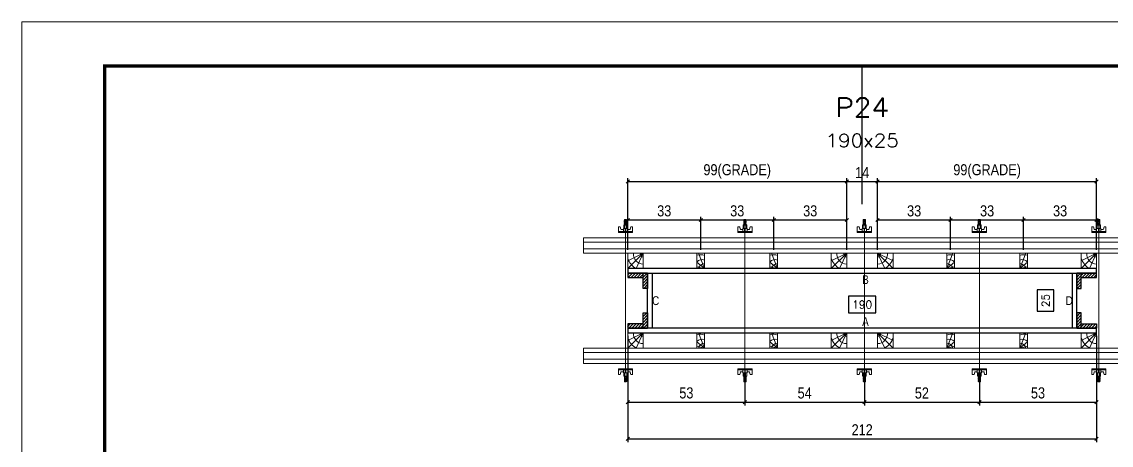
# Model space of a CAD drawing. Header units: millimetres. Extents: x 1945 to 8225, y 304 to 15137.
# Drawn here: x 5115 to 6100, y 4417 to 4800 of the extents above; entities that cross this region are included whole.
import ezdxf
from ezdxf.enums import TextEntityAlignment as Align

# ---------------------------------------------------------------- set-up
doc = ezdxf.new("R2010")
doc.units = ezdxf.units.MM
doc.linetypes.add('DASHED', pattern=[0.75, 0.5, -0.25])
doc.linetypes.add('HIDDEN', pattern=[0.375, 0.25, -0.125])
for name, color, linetype in [('COTA', 241, 'Continuous'), ('NOMENCLATURA', 7, 'Continuous'), ('Painéis', 200, 'Continuous'), ('PONTALETE', 7, 'Continuous'), ('SARRAFO', 251, 'Continuous'), ('Texto de Titulo', 7, 'Continuous'), ('Texto Qtd Sarr', 242, 'Continuous')]:
    doc.layers.add(name, color=color, linetype=linetype)
for name, color, linetype, lineweight in [('Folhas', 255, 'Continuous', 9), ('Hachura', 251, 'Continuous', 9), ('Madeira', 126, 'Continuous', 18), ('Perfil Metálico', 224, 'Continuous', 18), ('SARRAFO DE PRESSAO', 251, 'DASHED', 9), ('Texto Seção', 7, 'Continuous', 15)]:
    doc.layers.add(name, color=color, linetype=linetype, lineweight=lineweight)
doc.styles.add('COTA TECNICA 2X', font='techl___.ttf', dxfattribs={"height": 10})
doc.styles.add('ROMANS', font='romans.shx')
doc.styles.get("Standard").update_dxf_attribs({"font": 'arial.ttf'})
doc.dimstyles.new('cotax2', dxfattribs={"dimtxt": 10, "dimasz": 3, "dimexe": 3, "dimexo": 3, "dimgap": 3, "dimtad": 1, "dimdec": 1, "dimlfac": 0.5, "dimzin": 12, "dimdsep": 46, "dimtxsty": 'COTA TECNICA 2X', "dimblk1": 'OBLIQUE', "dimblk2": 'OBLIQUE', "dimsah": 1, "dimcen": 0.9, "dimclrd": 256, "dimclre": 256, "dimclrt": 256, "dimadec": 1, "dimazin": 3, "dimtfac": 1, "dimtdec": 1, "dimtmove": 2, "dimatfit": 3, "dimfxl": 1, "dimtolj": 1, "dimtzin": 12, "dimarcsym": 0})
doc.dimstyles.new('SECÇÃO 2', dxfattribs={"dimtxt": 7, "dimasz": 6, "dimexe": 0.18, "dimexo": 2, "dimgap": -4, "dimtad": 3, "dimdec": 1, "dimlfac": 0.5, "dimzin": 12, "dimdsep": 46, "dimtxsty": 'ROMANS', "dimblk": 'ARCHTICK', "dimcen": 0.09, "dimse1": 1, "dimse2": 1, "dimsd1": 1, "dimsd2": 1, "dimclrd": 180, "dimclre": 5, "dimclrt": 1, "dimadec": 0, "dimazin": 3, "dimtfac": 1, "dimtdec": 1, "dimtofl": 0, "dimtmove": 0, "dimatfit": 3, "dimldrblk": 'ARCHTICK', "dimfxl": 1, "dimtolj": 1, "dimtzin": 0, "dimarcsym": 0})
pattern_1 = [(46, (7349.8572, 6679.682), (-1.3703423, 1.3233242), [])]

# ---------------------------------------------------------------- blocks, each defined once
blk = doc.blocks.new('9999999999')
at = {"layer": 'Folhas'}
blk.add_lwpolyline([(98138.98, 34190.21), (99623.98, 34190.21), (99623.98, 35240.21), (98138.98, 35240.21)], close=True, dxfattribs=at)
at = {"layer": 'Folhas', "color": 30, "const_width": 3}
blk.add_lwpolyline([(98213.98, 34230.21), (99583.98, 34230.21), (99583.98, 35200.21), (98213.98, 35200.21)], close=True, dxfattribs=at)
blk = doc.blocks.new('titulo1')
at = {"layer": 'Defpoints', "color": 252, "linetype": 'HIDDEN', "ltscale": 2}
blk.add_line((0, 0), (0, 125), dxfattribs=at)
at = {"layer": 'Defpoints', "style": 'ROMANS', "oblique": 15}
blk.add_attdef('FOLHA', text='', height=10, dxfattribs=at).set_placement((0, 15.58), align=Align.MIDDLE_CENTER)
at = {"layer": 'Texto Qtd Sarr', "color": 3, "style": 'ROMANS', "oblique": 15}
for tag, height, p in [('TITULO', 17, (0, 71.45)), ('SEÇÃO', 12, (0, 41.55))]:
    blk.add_attdef(tag, text='', height=height, dxfattribs=at).set_placement(p, align=Align.MIDDLE_CENTER)
blk = doc.blocks.new('_Oblique')
at = {"color": 0, "linetype": 'ByBlock', "lineweight": -2}
blk.add_line((-0.5, -0.5), (0.5, 0.5), dxfattribs=at)
blk = doc.blocks.new('*D1896')
at = {"layer": 'COTA', "linetype": 'Continuous', "lineweight": -2, "ltscale": 30, "transparency": 16777216}
for p, q in [((5662.86, 4515.48), (5662.86, 4419.48)), ((6086.86, 4515.48), (6086.86, 4419.48)), ((5662.86, 4422.48), (6086.86, 4422.48))]:
    blk.add_line(p, q, dxfattribs=at)
at = {"layer": 'Defpoints', "color": 0, "linetype": 'Continuous', "ltscale": 30, "transparency": 16777216}
for p in [(5662.86, 4518.48), (6086.86, 4518.48), (6086.86, 4422.48)]:
    blk.add_point(p, dxfattribs=at)
at = {"layer": 'COTA', "linetype": 'Continuous', "lineweight": -2, "ltscale": 30, "transparency": 16777216, "xscale": 3, "yscale": 3, "zscale": 3, "rotation": 180}
blk.add_blockref('_Oblique', (5662.86, 4422.48), dxfattribs=at)
at = {"layer": 'COTA', "linetype": 'Continuous', "lineweight": -2, "ltscale": 30, "transparency": 16777216, "xscale": 3, "yscale": 3, "zscale": 3}
blk.add_blockref('_Oblique', (6086.86, 4422.48), dxfattribs=at)
at = {"layer": 'COTA', "linetype": 'Continuous', "ltscale": 30, "transparency": 16777216, "insert": (5874.86, 4430.54), "char_height": 10, "attachment_point": 5, "style": 'COTA TECNICA 2X'}
blk.add_mtext('\\A1;212', dxfattribs=at)
blk = doc.blocks.new('*D1897')
at = {"layer": 'COTA', "color": 180, "lineweight": -2, "transparency": 16777216}
for p, q in [((5887.36, 4551.48), (5862.36, 4551.48)), ((5862.36, 4551.48), (5862.36, 4536.48)), ((5887.36, 4536.48), (5887.36, 4551.48)), ((5862.36, 4536.48), (5887.36, 4536.48))]:
    blk.add_line(p, q, dxfattribs=at)
at = {"layer": 'Defpoints', "color": 0, "transparency": 16777216}
for p in [(6064.86, 4532.48), (5684.86, 4522.48), (6064.86, 4522.48)]:
    blk.add_point(p, dxfattribs=at)
at = {"layer": 'COTA', "color": 1, "transparency": 16777216, "insert": (5874.86, 4543.98), "char_height": 7, "attachment_point": 5, "style": 'ROMANS'}
blk.add_mtext('\\A1;190', dxfattribs=at)
blk = doc.blocks.new('_ArchTick')
at = {"color": 0, "linetype": 'ByBlock', "const_width": 0.15}
blk.add_lwpolyline([(-0.5, -0.5), (0.5, 0.5)], dxfattribs=at)
blk = doc.blocks.new('B1A.E')
at = {"layer": 'Madeira', "linetype": 'ByBlock', "ltscale": 0.05}
for p, q in [((0, 7), (0, 0)), ((0, 7), (0, 0)), ((7, 7), (7, 0)), ((7, 7), (7, 0))]:
    blk.add_line(p, q, dxfattribs=at)
at = {"layer": 'Madeira', "ltscale": 0.05}
for p, q in [((0, 7), (7, 7)), ((7, 7), (0, 0)), ((7, 7), (0, 3.5)), ((7, 7), (3.77, 0)), ((7, 0), (0, 0))]:
    blk.add_line(p, q, dxfattribs=at)
for centre, radius, start, end in [((7.08, 6.57), 4.53, 174.4861, 268.9531), ((7.09, 6.61), 1.41, 163.7819, 266.2825), ((7.54, 7), 7.87, 196.5528, 242.8845)]:
    blk.add_arc(centre, radius, start, end, dxfattribs=at)
blk = doc.blocks.new('B1A.D')
at = {"layer": 'COTA', "linetype": 'ByBlock'}
blk.add_blockref('B1A.E', (-7, 0), dxfattribs=at)
blk = doc.blocks.new('MEIO PONTALETE')
at = {"layer": 'Madeira'}
for q in [(2.71, 7), (3.5, 2.88), (3.5, 0.87)]:
    blk.add_line((0, 0), q, dxfattribs=at)
blk.add_lwpolyline([(0, 0), (3.5, 0), (3.5, 7), (0, 7)], close=True, dxfattribs=at)
for centre, radius, start, end in [((2.04, 0.06), 6.23, 76.4499, 109.0913), ((1.09, 0.9), 3.19, 40.9063, 109.9847), ((-0.21, -0.78), 3.09, 14.6322, 86.0383)]:
    blk.add_arc(centre, radius, start, end, dxfattribs=at)
blk = doc.blocks.new('BLOCK 2')
at = {"layer": 'PONTALETE', "color": 1, "xscale": -2, "yscale": 2, "zscale": 2}
blk.add_blockref('MEIO PONTALETE', (131231.05, 34113.97), dxfattribs=at)
blk = doc.blocks.new('A2')
at = {"layer": 'COTA', "linetype": 'ByBlock'}
blk.add_blockref('BLOCK 2', (-131205.24, -34118.58), dxfattribs=at)
blk = doc.blocks.new('B2A')
at = {"layer": 'COTA', "linetype": 'ByBlock', "xscale": 10, "yscale": 10, "zscale": 10}
blk.add_blockref('A2', (-188.1, 46), dxfattribs=at)
blk = doc.blocks.new('B2A.E')
at = {"layer": 'COTA', "linetype": 'ByBlock', "xscale": 0.05000874370170691, "yscale": 0.05000874370170691, "zscale": 0.05000874370170691}
blk.add_blockref('B2A', (0, 0), dxfattribs=at)
blk = doc.blocks.new('B1B.E')
at = {"layer": 'Madeira', "linetype": 'ByBlock', "ltscale": 0.05}
for p, q in [((0, 0), (0, -7)), ((0, 0), (0, -7)), ((7, 0), (7, -7)), ((7, 0), (7, -7))]:
    blk.add_line(p, q, dxfattribs=at)
at = {"layer": 'Madeira', "ltscale": 0.05}
for p, q in [((0, 0), (7, 0)), ((7, 0), (0, -7)), ((7, 0), (0, -3.5)), ((7, 0), (3.77, -7)), ((7, -7), (0, -7))]:
    blk.add_line(p, q, dxfattribs=at)
for centre, radius, start, end in [((7.08, -0.43), 4.53, 174.4861, 268.9531), ((7.09, -0.39), 1.41, 163.7819, 266.2825), ((7.54, 0), 7.87, 196.5528, 242.8845)]:
    blk.add_arc(centre, radius, start, end, dxfattribs=at)
blk = doc.blocks.new('B1B.D')
at = {"layer": 'Madeira', "linetype": 'ByBlock', "ltscale": 0.05}
for p, q in [((-7, 0), (-7, -7)), ((-7, 0), (-7, -7)), ((0, 0), (0, -7)), ((0, 0), (0, -7))]:
    blk.add_line(p, q, dxfattribs=at)
at = {"layer": 'Madeira', "ltscale": 0.05}
for p, q in [((-7, 0), (0, 0)), ((0, 0), (-7, -7)), ((0, 0), (-7, -3.5)), ((0, 0), (-3.23, -7)), ((0, -7), (-7, -7))]:
    blk.add_line(p, q, dxfattribs=at)
for centre, radius, start, end in [((0.54, 0), 7.87, 196.5528, 242.8845), ((0.08, -0.44), 4.53, 174.4861, 268.9531), ((0.09, -0.39), 1.41, 163.7819, 266.2825)]:
    blk.add_arc(centre, radius, start, end, dxfattribs=at)
blk = doc.blocks.new('*D1898')
at = {"layer": 'COTA', "linetype": 'Continuous', "lineweight": -2, "ltscale": 30, "transparency": 16777216}
for p, q in [((5662.86, 4598.28), (5662.86, 4658.28)), ((5662.86, 4655.28), (5860.86, 4655.28)), ((5860.86, 4593.48), (5860.86, 4658.28))]:
    blk.add_line(p, q, dxfattribs=at)
at = {"layer": 'Defpoints', "color": 0, "linetype": 'Continuous', "ltscale": 30, "transparency": 16777216}
for p in [(5860.86, 4655.28), (5662.86, 4595.28), (5860.86, 4590.48)]:
    blk.add_point(p, dxfattribs=at)
at = {"layer": 'COTA', "linetype": 'Continuous', "lineweight": -2, "ltscale": 30, "transparency": 16777216, "xscale": 3, "yscale": 3, "zscale": 3, "rotation": 180}
blk.add_blockref('_Oblique', (5662.86, 4655.28), dxfattribs=at)
at = {"layer": 'COTA', "linetype": 'Continuous', "lineweight": -2, "ltscale": 30, "transparency": 16777216, "xscale": 3, "yscale": 3, "zscale": 3}
blk.add_blockref('_Oblique', (5860.86, 4655.28), dxfattribs=at)
at = {"layer": 'COTA', "linetype": 'Continuous', "ltscale": 30, "transparency": 16777216, "insert": (5761.86, 4664.5), "char_height": 10, "attachment_point": 5, "style": 'COTA TECNICA 2X'}
blk.add_mtext('\\A1;99(GRADE)', dxfattribs=at)
blk = doc.blocks.new('B2B.E')
at = {"layer": 'COTA', "linetype": 'ByBlock'}
blk.add_blockref('B2A.E', (0, -7), dxfattribs=at)
blk = doc.blocks.new('*D1899')
at = {"layer": 'COTA', "linetype": 'Continuous', "lineweight": -2, "ltscale": 30, "transparency": 16777216}
for p, q in [((5662.86, 4593.48), (5662.86, 4623.48)), ((5728.86, 4593.48), (5728.86, 4623.48)), ((5662.86, 4620.48), (5728.86, 4620.48))]:
    blk.add_line(p, q, dxfattribs=at)
at = {"layer": 'Defpoints', "color": 0, "linetype": 'Continuous', "ltscale": 30, "transparency": 16777216}
for p in [(5728.86, 4620.48), (5662.86, 4590.48), (5728.86, 4590.48)]:
    blk.add_point(p, dxfattribs=at)
at = {"layer": 'COTA', "linetype": 'Continuous', "lineweight": -2, "ltscale": 30, "transparency": 16777216, "xscale": 3, "yscale": 3, "zscale": 3, "rotation": 180}
blk.add_blockref('_Oblique', (5662.86, 4620.48), dxfattribs=at)
at = {"layer": 'COTA', "linetype": 'Continuous', "lineweight": -2, "ltscale": 30, "transparency": 16777216, "xscale": 3, "yscale": 3, "zscale": 3}
blk.add_blockref('_Oblique', (5728.86, 4620.48), dxfattribs=at)
at = {"layer": 'COTA', "linetype": 'Continuous', "ltscale": 30, "transparency": 16777216, "insert": (5695.86, 4628.7), "char_height": 10, "attachment_point": 5, "style": 'COTA TECNICA 2X'}
blk.add_mtext('\\A1;33', dxfattribs=at)
blk = doc.blocks.new('*D1900')
at = {"layer": 'COTA', "linetype": 'Continuous', "lineweight": -2, "ltscale": 30, "transparency": 16777216}
for p, q in [((5728.86, 4593.48), (5728.86, 4623.48)), ((5794.86, 4593.48), (5794.86, 4623.48)), ((5728.86, 4620.48), (5794.86, 4620.48))]:
    blk.add_line(p, q, dxfattribs=at)
at = {"layer": 'Defpoints', "color": 0, "linetype": 'Continuous', "ltscale": 30, "transparency": 16777216}
for p in [(5794.86, 4620.48), (5728.86, 4590.48), (5794.86, 4590.48)]:
    blk.add_point(p, dxfattribs=at)
at = {"layer": 'COTA', "linetype": 'Continuous', "lineweight": -2, "ltscale": 30, "transparency": 16777216, "xscale": 3, "yscale": 3, "zscale": 3, "rotation": 180}
blk.add_blockref('_Oblique', (5728.86, 4620.48), dxfattribs=at)
at = {"layer": 'COTA', "linetype": 'Continuous', "lineweight": -2, "ltscale": 30, "transparency": 16777216, "xscale": 3, "yscale": 3, "zscale": 3}
blk.add_blockref('_Oblique', (5794.86, 4620.48), dxfattribs=at)
at = {"layer": 'COTA', "linetype": 'Continuous', "ltscale": 30, "transparency": 16777216, "insert": (5761.86, 4628.7), "char_height": 10, "attachment_point": 5, "style": 'COTA TECNICA 2X'}
blk.add_mtext('\\A1;33', dxfattribs=at)
blk = doc.blocks.new('*D1901')
at = {"layer": 'COTA', "linetype": 'Continuous', "lineweight": -2, "ltscale": 30, "transparency": 16777216}
for p, q in [((5860.86, 4593.48), (5860.86, 4658.28)), ((5860.86, 4655.28), (5888.86, 4655.28)), ((5888.86, 4593.48), (5888.86, 4658.28))]:
    blk.add_line(p, q, dxfattribs=at)
at = {"layer": 'Defpoints', "color": 0, "linetype": 'Continuous', "ltscale": 30, "transparency": 16777216}
for p in [(5888.86, 4655.28), (5860.86, 4590.48), (5888.86, 4590.48)]:
    blk.add_point(p, dxfattribs=at)
at = {"layer": 'COTA', "linetype": 'Continuous', "lineweight": -2, "ltscale": 30, "transparency": 16777216, "xscale": 3, "yscale": 3, "zscale": 3, "rotation": 180}
blk.add_blockref('_Oblique', (5860.86, 4655.28), dxfattribs=at)
at = {"layer": 'COTA', "linetype": 'Continuous', "lineweight": -2, "ltscale": 30, "transparency": 16777216, "xscale": 3, "yscale": 3, "zscale": 3}
blk.add_blockref('_Oblique', (5888.86, 4655.28), dxfattribs=at)
at = {"layer": 'COTA', "linetype": 'Continuous', "ltscale": 30, "transparency": 16777216, "insert": (5874.86, 4663.36), "char_height": 10, "attachment_point": 5, "style": 'COTA TECNICA 2X'}
blk.add_mtext('\\A1;14', dxfattribs=at)
blk = doc.blocks.new('*D1902')
at = {"layer": 'COTA', "linetype": 'Continuous', "lineweight": -2, "ltscale": 30, "transparency": 16777216}
for p, q in [((5888.86, 4593.48), (5888.86, 4658.28)), ((5888.86, 4655.28), (6086.86, 4655.28)), ((6086.86, 4598.28), (6086.86, 4658.28))]:
    blk.add_line(p, q, dxfattribs=at)
at = {"layer": 'Defpoints', "color": 0, "linetype": 'Continuous', "ltscale": 30, "transparency": 16777216}
for p in [(6086.86, 4655.28), (6086.86, 4595.28), (5888.86, 4590.48)]:
    blk.add_point(p, dxfattribs=at)
at = {"layer": 'COTA', "linetype": 'Continuous', "lineweight": -2, "ltscale": 30, "transparency": 16777216, "xscale": 3, "yscale": 3, "zscale": 3, "rotation": 180}
blk.add_blockref('_Oblique', (5888.86, 4655.28), dxfattribs=at)
at = {"layer": 'COTA', "linetype": 'Continuous', "lineweight": -2, "ltscale": 30, "transparency": 16777216, "xscale": 3, "yscale": 3, "zscale": 3}
blk.add_blockref('_Oblique', (6086.86, 4655.28), dxfattribs=at)
at = {"layer": 'COTA', "linetype": 'Continuous', "ltscale": 30, "transparency": 16777216, "insert": (5987.86, 4664.5), "char_height": 10, "attachment_point": 5, "style": 'COTA TECNICA 2X'}
blk.add_mtext('\\A1;99(GRADE)', dxfattribs=at)
blk = doc.blocks.new('C')
at = {"layer": 'Hachura', "color": 0}
for p, q in [((0, 3.22), (0, -3.22)), ((0.45, 3.22), (0, 3.22)), ((0.46, 3.16), (0, 3.16)), ((0.46, 3.05), (0, 3.05)), ((0.46, 2.88), (0, 2.88)), ((0, 2.75), (0, -1.16)), ((0.46, 2.65), (0, 2.65)), ((0.46, 2.23), (0, 2.23)), ((0.46, 1.51), (0, 1.51)), ((0.39, 0.49), (0.17, 0.49)), ((0.45, -3.23), (0.45, 3.22)), ((0.45, 3.22), (2.58, 3.22)), ((1.74, 0.97), (0.45, 0.97)), ((1.45, 0.1), (0.45, 0.1)), ((1.35, 1.94), (1.35, 0.96)), ((2.58, 2.39), (1.47, 2.09)), ((1.74, -0.97), (1.74, 0.97)), ((1.74, 0.97), (1.74, 0.84)), ((1.74, 0.97), (1.74, 0.84)), ((1.74, 0.84), (3.35, 0.84)), ((3.35, 0.45), (1.74, 0.45)), ((2.58, 3.22), (2.58, 2.39)), ((3.32, 0.84), (3.32, -0.84)), ((3.35, 0.84), (3.35, -0.84)), ((3.68, 0.45), (3.35, 0.45)), ((3.84, -0.52), (3.35, 0.45)), ((3.35, 0.06), (3.67, -0.57)), ((3.68, 0.45), (4.16, -0.52)), ((3.72, 0.5), (4.25, -0.57)), ((4.37, -0.55), (3.83, 0.53)), ((4.15, 0.45), (3.93, 0.45)), ((4.42, -0.52), (3.93, 0.45)), ((4.15, 0.45), (4.26, 0.45)), ((4.26, 0.45), (4.74, -0.52)), ((4.3, 0.5), (4.83, -0.57)), ((4.95, -0.55), (4.41, 0.53)), ((4.51, 0.45), (4.84, 0.45)), ((5, -0.52), (4.51, 0.45)), ((4.84, 0.45), (5.32, -0.52)), ((4.88, 0.5), (5.41, -0.57)), ((5.53, -0.55), (4.99, 0.53)), ((5.58, -0.52), (5.09, 0.45)), ((5.42, 0.45), (5.09, 0.45)), ((5.58, -0.52), (5.09, 0.45)), ((5.42, 0.45), (5.74, -0.19)), ((5.46, 0.5), (5.74, -0.07)), ((5.74, 0.19), (5.57, 0.53)), ((5.74, 0.32), (5.68, 0.45)), ((5.68, 0.45), (5.74, 0.45)), ((5.74, 0.45), (5.9, 0.29)), ((5.74, 0.45), (5.74, -0.52)), ((5.9, -0.36), (5.9, 0.29)), ((0.45, 0), (0, 0)), ((0.46, -1.52), (0, -1.52)), ((0.46, -2.23), (0, -2.23)), ((0.46, -2.65), (0, -2.65)), ((0.46, -2.88), (0, -2.88)), ((0.46, -3.05), (0, -3.05)), ((0.46, -3.16), (0, -3.16)), ((0, -3.22), (2.57, -3.22)), ((0.08, -0.48), (0.29, -0.48)), ((0.29, -0.48), (0.4, -0.48)), ((0.45, 0), (0.45, -0.97)), ((0.45, -0.16), (1.45, -0.16)), ((0.45, -0.65), (0.45, -0.32)), ((0.45, -3.23), (0.45, -0.65)), ((0.45, -0.97), (1.74, -0.97)), ((1.35, -1.94), (1.35, -0.97)), ((2.58, -2.39), (1.47, -2.1)), ((3.35, -0.32), (1.74, -0.32)), ((3.35, -0.84), (1.74, -0.84)), ((2.58, -3.23), (2.58, -2.39)), ((3.35, -0.07), (3.58, -0.52)), ((3.35, -0.52), (3.58, -0.52)), ((3.84, -0.52), (4.16, -0.52)), ((4.42, -0.52), (4.74, -0.52)), ((4.63, -0.52), (4.74, -0.52)), ((5, -0.52), (5.32, -0.52)), ((5.58, -0.52), (5.74, -0.52)), ((5.74, -0.52), (5.9, -0.36)), ((5.74, -0.52), (5.74, -0.52))]:
    blk.add_line(p, q, dxfattribs=at)
for centre, radius, start, end in [((1.52, 1.94), 0.161, 104.7436, 180), ((1.44, -0.03), 0.129, 272.695, 87.305), ((3.81, 0.39), 0.143, 25.5688, 154.4312), ((4.39, 0.39), 0.143, 25.5688, 154.4312), ((4.97, 0.39), 0.143, 25.5688, 154.4312), ((5.55, 0.39), 0.143, 25.5688, 154.4312), ((0.17, -0.37), 0.174, 221.744, 317.8592), ((1.52, -1.94), 0.161, 180, 255.2564), ((3.71, -0.4), 0.174, 222.1408, 318.256), ((4.29, -0.4), 0.174, 222.1408, 318.256), ((4.87, -0.4), 0.174, 222.1408, 318.256), ((5.45, -0.4), 0.174, 222.1408, 318.256), ((5.61, -0.4), 0.174, 317.8592, 318.256)]:
    blk.add_arc(centre, radius, start, end, dxfattribs=at)
blk = doc.blocks.new('PAR.CIM')
at = {"layer": 'Hachura', "linetype": 'Continuous', "xscale": -1, "rotation": 270}
blk.add_blockref('C', (0, 0), dxfattribs=at)
blk = doc.blocks.new('PAR.BAI')
at = {"layer": 'Hachura', "linetype": 'Continuous', "xscale": -1, "rotation": 90}
blk.add_blockref('C', (0, 0), dxfattribs=at)
blk = doc.blocks.new('*D1892')
at = {"layer": 'COTA', "linetype": 'Continuous', "lineweight": -2, "ltscale": 30, "transparency": 16777216}
for p, q in [((5662.86, 4484.77), (5662.86, 4452.68)), ((5768.86, 4482.68), (5768.86, 4452.68)), ((5662.86, 4455.68), (5768.86, 4455.68))]:
    blk.add_line(p, q, dxfattribs=at)
at = {"layer": 'Defpoints', "color": 0, "linetype": 'Continuous', "ltscale": 30, "transparency": 16777216}
for p in [(5662.86, 4487.77), (5768.86, 4485.68), (5768.86, 4455.68)]:
    blk.add_point(p, dxfattribs=at)
at = {"layer": 'COTA', "linetype": 'Continuous', "lineweight": -2, "ltscale": 30, "transparency": 16777216, "xscale": 3, "yscale": 3, "zscale": 3, "rotation": 180}
blk.add_blockref('_Oblique', (5662.86, 4455.68), dxfattribs=at)
at = {"layer": 'COTA', "linetype": 'Continuous', "lineweight": -2, "ltscale": 30, "transparency": 16777216, "xscale": 3, "yscale": 3, "zscale": 3}
blk.add_blockref('_Oblique', (5768.86, 4455.68), dxfattribs=at)
at = {"layer": 'COTA', "linetype": 'Continuous', "ltscale": 30, "transparency": 16777216, "insert": (5715.86, 4463.9), "char_height": 10, "attachment_point": 5, "style": 'COTA TECNICA 2X'}
blk.add_mtext('\\A1;53', dxfattribs=at)
blk = doc.blocks.new('*D1893')
at = {"layer": 'COTA', "linetype": 'Continuous', "lineweight": -2, "ltscale": 30, "transparency": 16777216}
for p, q in [((5768.86, 4482.68), (5768.86, 4452.68)), ((5876.86, 4482.68), (5876.86, 4452.68)), ((5768.86, 4455.68), (5876.86, 4455.68))]:
    blk.add_line(p, q, dxfattribs=at)
at = {"layer": 'Defpoints', "color": 0, "linetype": 'Continuous', "ltscale": 30, "transparency": 16777216}
for p in [(5768.86, 4485.68), (5876.86, 4485.68), (5876.86, 4455.68)]:
    blk.add_point(p, dxfattribs=at)
at = {"layer": 'COTA', "linetype": 'Continuous', "lineweight": -2, "ltscale": 30, "transparency": 16777216, "xscale": 3, "yscale": 3, "zscale": 3, "rotation": 180}
blk.add_blockref('_Oblique', (5768.86, 4455.68), dxfattribs=at)
at = {"layer": 'COTA', "linetype": 'Continuous', "lineweight": -2, "ltscale": 30, "transparency": 16777216, "xscale": 3, "yscale": 3, "zscale": 3}
blk.add_blockref('_Oblique', (5876.86, 4455.68), dxfattribs=at)
at = {"layer": 'COTA', "linetype": 'Continuous', "ltscale": 30, "transparency": 16777216, "insert": (5822.86, 4463.79), "char_height": 10, "attachment_point": 5, "style": 'COTA TECNICA 2X'}
blk.add_mtext('\\A1;54', dxfattribs=at)
blk = doc.blocks.new('*D1894')
at = {"layer": 'COTA', "linetype": 'Continuous', "lineweight": -2, "ltscale": 30, "transparency": 16777216}
for p, q in [((5876.86, 4482.68), (5876.86, 4452.68)), ((5980.86, 4482.68), (5980.86, 4452.68)), ((5876.86, 4455.68), (5980.86, 4455.68))]:
    blk.add_line(p, q, dxfattribs=at)
at = {"layer": 'Defpoints', "color": 0, "linetype": 'Continuous', "ltscale": 30, "transparency": 16777216}
for p in [(5876.86, 4485.68), (5980.86, 4485.68), (5980.86, 4455.68)]:
    blk.add_point(p, dxfattribs=at)
at = {"layer": 'COTA', "linetype": 'Continuous', "lineweight": -2, "ltscale": 30, "transparency": 16777216, "xscale": 3, "yscale": 3, "zscale": 3, "rotation": 180}
blk.add_blockref('_Oblique', (5876.86, 4455.68), dxfattribs=at)
at = {"layer": 'COTA', "linetype": 'Continuous', "lineweight": -2, "ltscale": 30, "transparency": 16777216, "xscale": 3, "yscale": 3, "zscale": 3}
blk.add_blockref('_Oblique', (5980.86, 4455.68), dxfattribs=at)
at = {"layer": 'COTA', "linetype": 'Continuous', "ltscale": 30, "transparency": 16777216, "insert": (5928.86, 4463.79), "char_height": 10, "attachment_point": 5, "style": 'COTA TECNICA 2X'}
blk.add_mtext('\\A1;52', dxfattribs=at)
blk = doc.blocks.new('*D1895')
at = {"layer": 'COTA', "linetype": 'Continuous', "lineweight": -2, "ltscale": 30, "transparency": 16777216}
for p, q in [((6086.86, 4485.03), (6086.86, 4452.68)), ((5980.86, 4482.68), (5980.86, 4452.68)), ((5980.86, 4455.68), (6086.86, 4455.68))]:
    blk.add_line(p, q, dxfattribs=at)
at = {"layer": 'Defpoints', "color": 0, "linetype": 'Continuous', "ltscale": 30, "transparency": 16777216}
for p in [(5980.86, 4485.68), (6086.86, 4488.03), (6086.86, 4455.68)]:
    blk.add_point(p, dxfattribs=at)
at = {"layer": 'COTA', "linetype": 'Continuous', "lineweight": -2, "ltscale": 30, "transparency": 16777216, "xscale": 3, "yscale": 3, "zscale": 3, "rotation": 180}
blk.add_blockref('_Oblique', (5980.86, 4455.68), dxfattribs=at)
at = {"layer": 'COTA', "linetype": 'Continuous', "lineweight": -2, "ltscale": 30, "transparency": 16777216, "xscale": 3, "yscale": 3, "zscale": 3}
blk.add_blockref('_Oblique', (6086.86, 4455.68), dxfattribs=at)
at = {"layer": 'COTA', "linetype": 'Continuous', "ltscale": 30, "transparency": 16777216, "insert": (6033.86, 4463.9), "char_height": 10, "attachment_point": 5, "style": 'COTA TECNICA 2X'}
blk.add_mtext('\\A1;53', dxfattribs=at)
blk = doc.blocks.new('*D1891')
at = {"layer": 'COTA', "color": 180, "lineweight": -2, "transparency": 16777216}
for p, q in [((6048.23, 4557.15), (6033.23, 4557.15)), ((6033.23, 4557.15), (6033.23, 4537.82)), ((6048.23, 4537.82), (6048.23, 4557.15)), ((6033.23, 4537.82), (6048.23, 4537.82))]:
    blk.add_line(p, q, dxfattribs=at)
at = {"layer": 'Defpoints', "color": 0, "transparency": 16777216}
for p in [(6052.23, 4572.48), (6064.86, 4572.48), (6064.86, 4522.48)]:
    blk.add_point(p, dxfattribs=at)
at = {"layer": 'COTA', "color": 1, "transparency": 16777216, "insert": (6040.73, 4547.48), "char_height": 7, "attachment_point": 5, "rotation": 90, "style": 'ROMANS'}
blk.add_mtext('\\A1;25', dxfattribs=at)
blk = doc.blocks.new('*D1903')
at = {"layer": 'COTA', "linetype": 'Continuous', "lineweight": -2, "ltscale": 30, "transparency": 16777216}
for p, q in [((5794.86, 4593.48), (5794.86, 4623.48)), ((5860.86, 4593.48), (5860.86, 4623.48)), ((5794.86, 4620.48), (5860.86, 4620.48))]:
    blk.add_line(p, q, dxfattribs=at)
at = {"layer": 'Defpoints', "color": 0, "linetype": 'Continuous', "ltscale": 30, "transparency": 16777216}
for p in [(5860.86, 4620.48), (5794.86, 4590.48), (5860.86, 4590.48)]:
    blk.add_point(p, dxfattribs=at)
at = {"layer": 'COTA', "linetype": 'Continuous', "lineweight": -2, "ltscale": 30, "transparency": 16777216, "xscale": 3, "yscale": 3, "zscale": 3, "rotation": 180}
blk.add_blockref('_Oblique', (5794.86, 4620.48), dxfattribs=at)
at = {"layer": 'COTA', "linetype": 'Continuous', "lineweight": -2, "ltscale": 30, "transparency": 16777216, "xscale": 3, "yscale": 3, "zscale": 3}
blk.add_blockref('_Oblique', (5860.86, 4620.48), dxfattribs=at)
at = {"layer": 'COTA', "linetype": 'Continuous', "ltscale": 30, "transparency": 16777216, "insert": (5827.86, 4628.7), "char_height": 10, "attachment_point": 5, "style": 'COTA TECNICA 2X'}
blk.add_mtext('\\A1;33', dxfattribs=at)
blk = doc.blocks.new('*D1904')
at = {"layer": 'COTA', "linetype": 'Continuous', "lineweight": -2, "ltscale": 30, "transparency": 16777216}
for p, q in [((5888.86, 4593.48), (5888.86, 4623.48)), ((5954.86, 4593.48), (5954.86, 4623.48)), ((5888.86, 4620.48), (5954.86, 4620.48))]:
    blk.add_line(p, q, dxfattribs=at)
at = {"layer": 'Defpoints', "color": 0, "linetype": 'Continuous', "ltscale": 30, "transparency": 16777216}
for p in [(5954.86, 4620.48), (5888.86, 4590.48), (5954.86, 4590.48)]:
    blk.add_point(p, dxfattribs=at)
at = {"layer": 'COTA', "linetype": 'Continuous', "lineweight": -2, "ltscale": 30, "transparency": 16777216, "xscale": 3, "yscale": 3, "zscale": 3, "rotation": 180}
blk.add_blockref('_Oblique', (5888.86, 4620.48), dxfattribs=at)
at = {"layer": 'COTA', "linetype": 'Continuous', "lineweight": -2, "ltscale": 30, "transparency": 16777216, "xscale": 3, "yscale": 3, "zscale": 3}
blk.add_blockref('_Oblique', (5954.86, 4620.48), dxfattribs=at)
at = {"layer": 'COTA', "linetype": 'Continuous', "ltscale": 30, "transparency": 16777216, "insert": (5921.86, 4628.7), "char_height": 10, "attachment_point": 5, "style": 'COTA TECNICA 2X'}
blk.add_mtext('\\A1;33', dxfattribs=at)
blk = doc.blocks.new('*D1905')
at = {"layer": 'COTA', "linetype": 'Continuous', "lineweight": -2, "ltscale": 30, "transparency": 16777216}
for p, q in [((5954.86, 4593.48), (5954.86, 4623.48)), ((6020.86, 4593.48), (6020.86, 4623.48)), ((5954.86, 4620.48), (6020.86, 4620.48))]:
    blk.add_line(p, q, dxfattribs=at)
at = {"layer": 'Defpoints', "color": 0, "linetype": 'Continuous', "ltscale": 30, "transparency": 16777216}
for p in [(6020.86, 4620.48), (5954.86, 4590.48), (6020.86, 4590.48)]:
    blk.add_point(p, dxfattribs=at)
at = {"layer": 'COTA', "linetype": 'Continuous', "lineweight": -2, "ltscale": 30, "transparency": 16777216, "xscale": 3, "yscale": 3, "zscale": 3, "rotation": 180}
blk.add_blockref('_Oblique', (5954.86, 4620.48), dxfattribs=at)
at = {"layer": 'COTA', "linetype": 'Continuous', "lineweight": -2, "ltscale": 30, "transparency": 16777216, "xscale": 3, "yscale": 3, "zscale": 3}
blk.add_blockref('_Oblique', (6020.86, 4620.48), dxfattribs=at)
at = {"layer": 'COTA', "linetype": 'Continuous', "ltscale": 30, "transparency": 16777216, "insert": (5987.86, 4628.7), "char_height": 10, "attachment_point": 5, "style": 'COTA TECNICA 2X'}
blk.add_mtext('\\A1;33', dxfattribs=at)
blk = doc.blocks.new('*D1906')
at = {"layer": 'COTA', "linetype": 'Continuous', "lineweight": -2, "ltscale": 30, "transparency": 16777216}
for p, q in [((6020.86, 4593.48), (6020.86, 4623.48)), ((6086.86, 4593.48), (6086.86, 4623.48)), ((6020.86, 4620.48), (6086.86, 4620.48))]:
    blk.add_line(p, q, dxfattribs=at)
at = {"layer": 'Defpoints', "color": 0, "linetype": 'Continuous', "ltscale": 30, "transparency": 16777216}
for p in [(6086.86, 4620.48), (6020.86, 4590.48), (6086.86, 4590.48)]:
    blk.add_point(p, dxfattribs=at)
at = {"layer": 'COTA', "linetype": 'Continuous', "lineweight": -2, "ltscale": 30, "transparency": 16777216, "xscale": 3, "yscale": 3, "zscale": 3, "rotation": 180}
blk.add_blockref('_Oblique', (6020.86, 4620.48), dxfattribs=at)
at = {"layer": 'COTA', "linetype": 'Continuous', "lineweight": -2, "ltscale": 30, "transparency": 16777216, "xscale": 3, "yscale": 3, "zscale": 3}
blk.add_blockref('_Oblique', (6086.86, 4620.48), dxfattribs=at)
at = {"layer": 'COTA', "linetype": 'Continuous', "ltscale": 30, "transparency": 16777216, "insert": (6053.86, 4628.7), "char_height": 10, "attachment_point": 5, "style": 'COTA TECNICA 2X'}
blk.add_mtext('\\A1;33', dxfattribs=at)

msp = doc.modelspace()

# ---------------------------------------------------------------- hatches: boundary and pattern name
at = {"layer": 'SARRAFO', "linetype": 'Continuous', "ltscale": 30}
h = msp.add_hatch(dxfattribs=at)
h.set_pattern_fill('ANSI31', color=256, scale=0.6, angle=1)
h.set_pattern_definition(pattern_1)
h.paths.add_polyline_path([(5676.86, 4572.48), (5662.86, 4572.48), (5662.86, 4568.48), (5676.86, 4568.48)])
h = msp.add_hatch(dxfattribs=at)
h.set_pattern_fill('ANSI31', color=256, scale=0.6, angle=1)
h.set_pattern_definition(pattern_1)
h.paths.add_polyline_path([(5680.86, 4572.48), (5676.86, 4572.48), (5676.86, 4558.48), (5680.86, 4558.48)])
h = msp.add_hatch(dxfattribs=at)
h.set_pattern_fill('ANSI31', color=256, scale=0.6, angle=1)
h.set_pattern_definition(pattern_1)
h.paths.add_polyline_path([(6072.86, 4572.48), (6068.86, 4572.48), (6068.86, 4558.48), (6072.86, 4558.48)])
h = msp.add_hatch(dxfattribs=at)
h.set_pattern_fill('ANSI31', color=256, scale=0.6, angle=1)
h.set_pattern_definition(pattern_1)
h.paths.add_polyline_path([(6086.86, 4572.48), (6072.86, 4572.48), (6072.86, 4568.48), (6086.86, 4568.48)])
h = msp.add_hatch(dxfattribs=at)
h.set_pattern_fill('ANSI31', color=256, scale=0.6, angle=1)
h.set_pattern_definition(pattern_1)
h.paths.add_polyline_path([(5680.86, 4536.48), (5676.86, 4536.48), (5676.86, 4522.48), (5680.86, 4522.48)])
h = msp.add_hatch(dxfattribs=at)
h.set_pattern_fill('ANSI31', color=256, scale=0.6, angle=1)
h.set_pattern_definition(pattern_1)
h.paths.add_polyline_path([(6072.86, 4536.48), (6068.86, 4536.48), (6068.86, 4522.48), (6072.86, 4522.48)])
h = msp.add_hatch(dxfattribs=at)
h.set_pattern_fill('ANSI31', color=256, scale=0.6, angle=1)
h.set_pattern_definition(pattern_1)
h.paths.add_polyline_path([(5676.86, 4526.48), (5662.86, 4526.48), (5662.86, 4522.48), (5676.86, 4522.48)])
h = msp.add_hatch(dxfattribs=at)
h.set_pattern_fill('ANSI31', color=256, scale=0.6, angle=1)
h.set_pattern_definition(pattern_1)
h.paths.add_polyline_path([(6086.86, 4526.48), (6072.86, 4526.48), (6072.86, 4522.48), (6086.86, 4522.48)])

# ---------------------------------------------------------------- linework, layer by layer
at = {"layer": 'Hachura', "linetype": 'Continuous', "ltscale": 30}
for points in [[(5660.86, 4485.68), (5660.86, 4609.28)], [(5768.86, 4485.68), (5768.86, 4609.28)], [(5876.86, 4485.68), (5876.86, 4609.28)], [(5980.86, 4609.28), (5980.86, 4485.68)], [(6088.86, 4609.28), (6088.86, 4485.68)]]:
    msp.add_lwpolyline(points, dxfattribs=at)
at = {"layer": 'Painéis', "linetype": 'Continuous', "ltscale": 30}
for points in [[(5662.86, 4572.48), (6086.86, 4572.48), (6086.86, 4576.48), (5662.86, 4576.48)], [(5662.86, 4518.48), (6086.86, 4518.48), (6086.86, 4522.48), (5662.86, 4522.48)]]:
    msp.add_lwpolyline(points, close=True, dxfattribs=at)
for points in [[(5680.86, 4522.48), (5680.86, 4572.48)], [(5684.86, 4572.48), (5684.86, 4522.48)], [(6064.86, 4572.48), (6064.86, 4522.48)], [(6068.86, 4522.48), (6068.86, 4572.48)]]:
    msp.add_lwpolyline(points, dxfattribs=at)
at = {"layer": 'Perfil Metálico', "linetype": 'Continuous', "ltscale": 30}
for points in [[(5622.86, 4590.48), (6126.86, 4590.48), (6126.86, 4604.48), (5622.86, 4604.48)], [(5622.86, 4504.48), (6126.86, 4504.48), (6126.86, 4490.48), (5622.86, 4490.48)]]:
    msp.add_lwpolyline(points, close=True, dxfattribs=at)
for points in [[(6126.86, 4600.48), (5622.86, 4600.48)], [(5622.86, 4594.48), (6126.86, 4594.48)], [(5622.86, 4500.48), (6126.86, 4500.48)], [(6126.86, 4494.48), (5622.86, 4494.48)]]:
    msp.add_lwpolyline(points, dxfattribs=at)
at = {"layer": 'SARRAFO', "linetype": 'Continuous', "ltscale": 30}
msp.add_line((6068.86, 4522.48), (6086.86, 4522.48), dxfattribs=at)
for points in [[(5680.86, 4572.48), (5662.86, 4572.48), (5662.86, 4568.48), (5676.86, 4568.48)], [(5680.86, 4572.48), (5680.86, 4558.48), (5676.86, 4558.48), (5676.86, 4572.48)], [(6086.86, 4572.48), (6068.86, 4572.48), (6068.86, 4558.48), (6072.86, 4558.48), (6072.86, 4572.48)], [(6072.86, 4568.48), (6086.86, 4568.48), (6086.86, 4572.48)], [(5676.86, 4522.48), (5676.86, 4536.48), (5680.86, 4536.48), (5680.86, 4522.48)], [(6072.86, 4522.48), (6072.86, 4536.48), (6068.86, 4536.48), (6068.86, 4522.48)], [(5676.86, 4526.48), (5662.86, 4526.48), (5662.86, 4522.48), (5680.86, 4522.48)], [(6072.86, 4526.48), (6086.86, 4526.48), (6086.86, 4522.48)]]:
    msp.add_lwpolyline(points, dxfattribs=at)

# ---------------------------------------------------------------- block references
at = {"layer": 'Hachura', "linetype": 'Continuous', "ltscale": 30, "xscale": 2, "yscale": 2, "zscale": 2}
for name, p in [('PAR.CIM', (5660.86, 4609.28)), ('PAR.CIM', (5768.86, 4609.28)), ('PAR.CIM', (5876.86, 4609.28)), ('PAR.CIM', (5980.86, 4609.28)), ('PAR.CIM', (6088.86, 4609.28)), ('PAR.BAI', (5660.86, 4485.68)), ('PAR.BAI', (5768.86, 4485.68)), ('PAR.BAI', (5876.86, 4485.68)), ('PAR.BAI', (5980.86, 4485.68)), ('PAR.BAI', (6088.86, 4485.68))]:
    msp.add_blockref(name, p, dxfattribs=at)
at = {"layer": 'Madeira', "linetype": 'Continuous', "ltscale": 30, "yscale": 2, "zscale": 2}
for name, p, xscale in [('B1B.E', (5662.86, 4590.48), 2), ('B2B.E', (5725.36, 4590.48), 2), ('B2B.E', (5791.36, 4590.48), 2), ('B1B.D', (5860.86, 4590.48), 2), ('B1B.D', (5888.86, 4590.48), -2), ('B2B.E', (5958.36, 4590.48), -2), ('B2B.E', (6024.36, 4590.48), -2), ('B1B.D', (6086.86, 4590.48), 2), ('B1A.E', (5662.86, 4504.48), 2), ('B2A.E', (5725.36, 4504.48), 2), ('B2A.E', (5791.36, 4504.48), 2), ('B1A.D', (5860.86, 4504.48), 2), ('B1A.D', (5888.86, 4504.48), -2), ('B2A.E', (5958.36, 4504.48), -2), ('B2A.E', (6024.36, 4504.48), -2), ('B1A.D', (6086.86, 4504.48), 2)]:
    msp.add_blockref(name, p, dxfattribs=dict(at, xscale=xscale))
at = {"layer": 'SARRAFO DE PRESSAO', "color": 6, "linetype": 'ByBlock'}
msp.add_blockref('9999999999', (-93024.12, -30440.27), dxfattribs=at)
at = {"layer": 'Texto Seção'}
ref = msp.add_blockref('titulo1', (5874.86, 4634.93), dxfattribs=at)
ref.add_attrib('TITULO', 'P24', dxfattribs={"layer": 'Texto de Titulo', "color": 7, "height": 17, "style": 'ROMANS', "width": 1.1}).set_placement((5874.86, 4722.43), align=Align.MIDDLE_CENTER)
ref.add_attrib('SEÇÃO', '190x25', dxfattribs={"layer": 'Texto de Titulo', "color": 7, "height": 12, "style": 'ROMANS', "width": 1.1}).set_placement((5874.86, 4692.43), align=Align.MIDDLE_CENTER)

# ---------------------------------------------------------------- texts
at = {"layer": 'NOMENCLATURA', "linetype": 'Continuous', "ltscale": 30, "width": 0.8}
for s, p in [('B', (5874.86, 4562.48)), ('C', (5684.86, 4543.48)), ('D', (6058.86, 4543.48)), ('A', (5874.86, 4524.48))]:
    msp.add_text(s, height=8, dxfattribs=at).set_placement(p)

# ---------------------------------------------------------------- dimensions: what is measured, and where the dimension line sits
at = {"layer": 'COTA', "linetype": 'Continuous', "ltscale": 30}
for base, p1, p2, picture, middle in [((5860.86, 4655.28), (5662.86, 4595.28), (5860.86, 4590.48), '*D1898', (5761.86, 4664.5)), ((6086.86, 4655.28), (5888.86, 4590.48), (6086.86, 4595.28), '*D1902', (5987.86, 4664.5))]:
    dim = msp.add_linear_dim(base=base, p1=p1, p2=p2, text='<>(GRADE)', dimstyle='cotax2', dxfattribs=at)
    dim.commit()
    dim.dimension.update_dxf_attribs({"geometry": picture, "text_midpoint": middle})
for base, p1, p2, picture, middle in [((5888.86, 4655.28), (5860.86, 4590.48), (5888.86, 4590.48), '*D1901', (5874.86, 4663.36)), ((5728.86, 4620.48), (5662.86, 4590.48), (5728.86, 4590.48), '*D1899', (5695.86, 4628.7)), ((5794.86, 4620.48), (5728.86, 4590.48), (5794.86, 4590.48), '*D1900', (5761.86, 4628.7)), ((5860.86, 4620.48), (5794.86, 4590.48), (5860.86, 4590.48), '*D1903', (5827.86, 4628.7)), ((5954.86, 4620.48), (5888.86, 4590.48), (5954.86, 4590.48), '*D1904', (5921.86, 4628.7)), ((6020.86, 4620.48), (5954.86, 4590.48), (6020.86, 4590.48), '*D1905', (5987.86, 4628.7)), ((6086.86, 4620.48), (6020.86, 4590.48), (6086.86, 4590.48), '*D1906', (6053.86, 4628.7)), ((6086.86, 4422.48), (5662.86, 4518.48), (6086.86, 4518.48), '*D1896', (5874.86, 4430.54)), ((5768.86, 4455.68), (5662.86, 4487.77), (5768.86, 4485.68), '*D1892', (5715.86, 4463.9)), ((5876.86, 4455.68), (5768.86, 4485.68), (5876.86, 4485.68), '*D1893', (5822.86, 4463.79)), ((5980.86, 4455.68), (5876.86, 4485.68), (5980.86, 4485.68), '*D1894', (5928.86, 4463.79)), ((6086.86, 4455.68), (5980.86, 4485.68), (6086.86, 4488.03), '*D1895', (6033.86, 4463.9))]:
    dim = msp.add_linear_dim(base=base, p1=p1, p2=p2, dimstyle='cotax2', dxfattribs=at)
    dim.commit()
    dim.dimension.update_dxf_attribs({"geometry": picture, "text_midpoint": middle})
at = {"layer": 'COTA'}
dim = msp.add_linear_dim(base=(6052.23, 4572.48), p1=(6064.86, 4522.48), p2=(6064.86, 4572.48), angle=90, dimstyle='SECÇÃO 2', dxfattribs=at)
dim.commit()
dim.dimension.update_dxf_attribs({"geometry": '*D1891', "text_midpoint": (6040.73, 4547.48)})
dim = msp.add_linear_dim(base=(6064.86, 4532.48), p1=(5684.86, 4522.48), p2=(6064.86, 4522.48), dimstyle='SECÇÃO 2', dxfattribs=at)
dim.commit()
dim.dimension.update_dxf_attribs({"geometry": '*D1897', "text_midpoint": (5874.86, 4543.98)})

doc.saveas('drawing.dxf')
